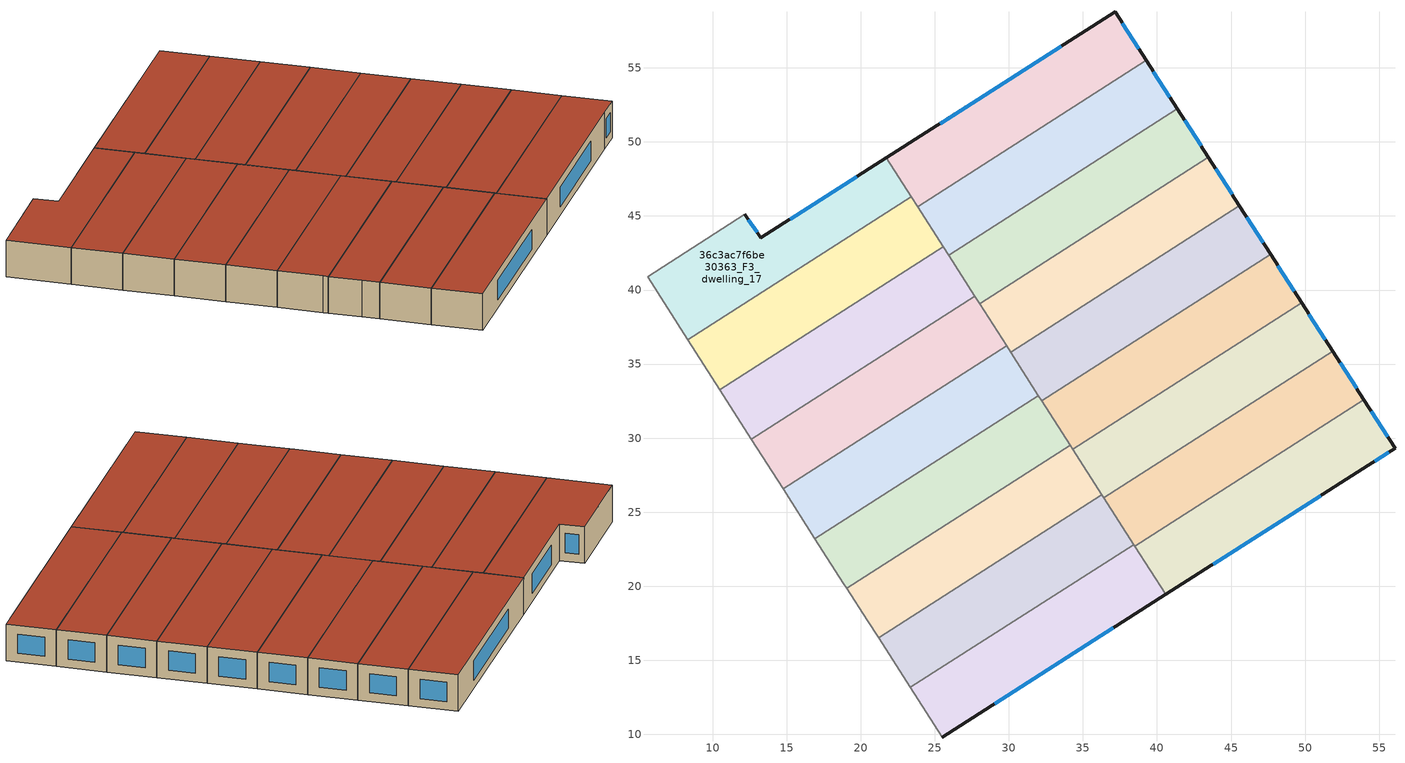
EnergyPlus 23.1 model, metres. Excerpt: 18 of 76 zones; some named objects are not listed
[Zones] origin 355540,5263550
36c3ac7f6be30363_F3_dwelling_0
 floor to 36c3ac7f6be30363_F2_dwelling_0 (EU_floor_Construction): 53.97,32.6 56.07,29.32 54.27,28.17 40.58,19.44 38.5,22.71 z9
 wall outside (EU_wall_Construction): 40.58,19.44 54.27,28.17 56.07,29.32 53.97,32.6 z9:12
 wall to 36c3ac7f6be30363_F3_dwelling_1 (EU_wall_Construction): 53.97,32.6 38.5,22.71 z9:12
 wall to 36c3ac7f6be30363_F3_dwelling_9 (EU_wall_Construction): 38.5,22.71 40.58,19.44 z9:12
 window (EU_Window_Construction): 55.58,30.09 54.46,31.83 / 54.69,28.44 55.65,29.05 / 43.8,21.49 51.05,26.12 z9.7:11.3
 roof outside (EU_roof_Construction): 54.27,28.17 56.07,29.32 53.97,32.6 38.5,22.71 40.58,19.44 z12
36c3ac7f6be30363_F3_dwelling_1
 floor to 36c3ac7f6be30363_F2_dwelling_1 (EU_floor_Construction): 51.87,35.87 53.97,32.6 38.5,22.71 36.4,25.98 z9
 wall outside (EU_wall_Construction): 53.97,32.6 51.87,35.87 z9:12
 wall to 36c3ac7f6be30363_F3_dwelling_2 (EU_wall_Construction): 51.87,35.87 36.4,25.98 z9:12
 wall to 36c3ac7f6be30363_F3_dwelling_10 (EU_wall_Construction): 36.4,25.98 38.43,22.81 z9:12
 wall to 36c3ac7f6be30363_F3_dwelling_9 (EU_wall_Construction): 38.43,22.81 38.5,22.71 z9:12
 window (EU_Window_Construction): 53.47,33.37 52.36,35.1 z9.7:11.3
 roof outside (EU_roof_Construction): 53.97,32.6 51.87,35.87 36.4,25.98 38.5,22.71 z12
36c3ac7f6be30363_F3_dwelling_10
 floor to 36c3ac7f6be30363_F2_dwelling_10 (EU_floor_Construction): 36.28,26.16 38.43,22.81 23.35,13.16 21.2,16.52 z9
 wall to 36c3ac7f6be30363_F3_dwelling_11 (EU_wall_Construction): 36.28,26.16 21.2,16.52 z9:12
 wall to 36c3ac7f6be30363_F3_dwelling_9 (EU_wall_Construction): 23.35,13.16 38.43,22.81 z9:12
 wall adiabatic (EU_wall_Construction): 21.2,16.52 23.35,13.16 z9:12
 wall to 36c3ac7f6be30363_F3_dwelling_2 (EU_wall_Construction): 36.4,25.98 36.28,26.16 z9:12
 roof outside (EU_roof_Construction): 38.43,22.81 36.28,26.16 21.2,16.52 23.35,13.16 z12
36c3ac7f6be30363_F3_dwelling_11
 floor to 36c3ac7f6be30363_F2_dwelling_11 (EU_floor_Construction): 34.14,29.52 36.28,26.16 21.2,16.52 20.43,17.71 19.04,19.86 z9
 wall adiabatic (EU_wall_Construction): 19.04,19.86 20.43,17.71 21.2,16.52 z9:12
 wall to 36c3ac7f6be30363_F3_dwelling_12 (EU_wall_Construction): 34.14,29.52 19.04,19.86 z9:12
 wall to 36c3ac7f6be30363_F3_dwelling_2 (EU_wall_Construction): 36.28,26.16 34.31,29.25 z9:12
 wall to 36c3ac7f6be30363_F3_dwelling_3 (EU_wall_Construction): 34.31,29.25 34.14,29.52 z9:12
 roof outside (EU_roof_Construction): 36.28,26.16 34.14,29.52 19.04,19.86 20.43,17.71 21.2,16.52 z12
36c3ac7f6be30363_F3_dwelling_12
 floor to 36c3ac7f6be30363_F2_dwelling_12 (EU_floor_Construction): 31.99,32.87 34.14,29.52 19.04,19.86 18.82,20.21 16.9,23.22 z9
 wall adiabatic (EU_wall_Construction): 16.9,23.22 18.82,20.21 19.04,19.86 z9:12
 wall to 36c3ac7f6be30363_F3_dwelling_13 (EU_wall_Construction): 31.99,32.87 16.9,23.22 z9:12
 wall to 36c3ac7f6be30363_F3_dwelling_3 (EU_wall_Construction): 34.14,29.52 32.21,32.53 z9:12
 wall to 36c3ac7f6be30363_F3_dwelling_4 (EU_wall_Construction): 32.21,32.53 31.99,32.87 z9:12
 roof outside (EU_roof_Construction): 34.14,29.52 31.99,32.87 16.9,23.22 18.82,20.21 19.04,19.86 z12
36c3ac7f6be30363_F3_dwelling_13
 floor to 36c3ac7f6be30363_F2_dwelling_13 (EU_floor_Construction): 29.85,36.22 31.99,32.87 16.9,23.22 14.75,26.57 z9
 wall adiabatic (EU_wall_Construction): 14.75,26.57 16.9,23.22 z9:12
 wall to 36c3ac7f6be30363_F3_dwelling_14 (EU_wall_Construction): 29.85,36.22 14.75,26.57 z9:12
 wall to 36c3ac7f6be30363_F3_dwelling_4 (EU_wall_Construction): 31.99,32.87 30.12,35.8 z9:12
 wall to 36c3ac7f6be30363_F3_dwelling_5 (EU_wall_Construction): 30.12,35.8 29.85,36.22 z9:12
 roof outside (EU_roof_Construction): 31.99,32.87 29.85,36.22 14.75,26.57 16.9,23.22 z12
36c3ac7f6be30363_F3_dwelling_14
 floor to 36c3ac7f6be30363_F2_dwelling_14 (EU_floor_Construction): 27.7,39.58 29.85,36.22 14.75,26.57 12.61,29.92 z9
 wall adiabatic (EU_wall_Construction): 12.61,29.92 14.75,26.57 z9:12
 wall to 36c3ac7f6be30363_F3_dwelling_15 (EU_wall_Construction): 27.7,39.58 12.61,29.92 z9:12
 wall to 36c3ac7f6be30363_F3_dwelling_5 (EU_wall_Construction): 29.85,36.22 28.02,39.08 z9:12
 wall to 36c3ac7f6be30363_F3_dwelling_6 (EU_wall_Construction): 28.02,39.08 27.7,39.58 z9:12
 roof outside (EU_roof_Construction): 29.85,36.22 27.7,39.58 12.61,29.92 14.75,26.57 z12
36c3ac7f6be30363_F3_dwelling_15
 floor to 36c3ac7f6be30363_F2_dwelling_15 (EU_floor_Construction): 25.56,42.93 27.7,39.58 12.61,29.92 10.47,33.28 z9
 wall adiabatic (EU_wall_Construction): 10.47,33.28 12.61,29.92 z9:12
 wall to 36c3ac7f6be30363_F3_dwelling_16 (EU_wall_Construction): 25.56,42.93 10.47,33.28 z9:12
 wall to 36c3ac7f6be30363_F3_dwelling_6 (EU_wall_Construction): 27.7,39.58 25.93,42.36 z9:12
 wall to 36c3ac7f6be30363_F3_dwelling_7 (EU_wall_Construction): 25.93,42.36 25.56,42.93 z9:12
 roof outside (EU_roof_Construction): 27.7,39.58 25.56,42.93 10.47,33.28 12.61,29.92 z12
36c3ac7f6be30363_F3_dwelling_16
 floor to 36c3ac7f6be30363_F2_dwelling_16 (EU_floor_Construction): 23.41,46.29 25.56,42.93 10.47,33.28 8.32,36.63 z9
 wall adiabatic (EU_wall_Construction): 8.32,36.63 10.47,33.28 z9:12
 wall to 36c3ac7f6be30363_F3_dwelling_17 (EU_wall_Construction): 23.41,46.29 8.32,36.63 z9:12
 wall to 36c3ac7f6be30363_F3_dwelling_7 (EU_wall_Construction): 25.56,42.93 23.83,45.63 z9:12
 wall to 36c3ac7f6be30363_F3_dwelling_8 (EU_wall_Construction): 23.83,45.63 23.42,46.28 z9:12
 roof outside (EU_roof_Construction): 25.56,42.93 23.41,46.29 8.32,36.63 10.47,33.28 z12
36c3ac7f6be30363_F3_dwelling_17
 floor to 36c3ac7f6be30363_F2_dwelling_17 (EU_floor_Construction): 21.73,48.92 23.41,46.29 8.32,36.63 5.6,40.88 12.15,45.12 13.26,43.52 z9
 wall outside (EU_wall_Construction): 21.73,48.92 13.26,43.52 12.15,45.12 z9:12
 wall adiabatic (EU_wall_Construction): 12.15,45.12 5.6,40.88 8.32,36.63 z9:12
 wall to 36c3ac7f6be30363_F3_dwelling_8 (EU_wall_Construction): 23.41,46.29 21.73,48.92 z9:12
 window (EU_Window_Construction): 19.74,47.65 15.25,44.79 / 13,43.89 12.41,44.74 z9.7:11.3
 roof outside (EU_roof_Construction): 23.41,46.29 21.73,48.92 13.26,43.52 12.15,45.12 5.6,40.88 8.32,36.63 z12
36c3ac7f6be30363_F3_dwelling_2
 floor to 36c3ac7f6be30363_F2_dwelling_2 (EU_floor_Construction): 49.77,39.14 51.87,35.87 36.4,25.98 34.31,29.25 z9
 wall outside (EU_wall_Construction): 51.87,35.87 49.77,39.14 z9:12
 wall to 36c3ac7f6be30363_F3_dwelling_3 (EU_wall_Construction): 49.77,39.14 34.31,29.25 z9:12
 window (EU_Window_Construction): 51.38,36.64 50.26,38.37 z9.7:11.3
 roof outside (EU_roof_Construction): 51.87,35.87 49.77,39.14 34.31,29.25 36.4,25.98 z12
36c3ac7f6be30363_F3_dwelling_3
 floor to 36c3ac7f6be30363_F2_dwelling_3 (EU_floor_Construction): 47.67,42.41 49.77,39.14 34.31,29.25 32.22,32.53 z9
 wall outside (EU_wall_Construction): 49.77,39.14 47.67,42.41 z9:12
 wall to 36c3ac7f6be30363_F3_dwelling_4 (EU_wall_Construction): 47.67,42.41 32.22,32.53 z9:12
 window (EU_Window_Construction): 49.28,39.91 48.16,41.64 z9.7:11.3
 roof outside (EU_roof_Construction): 49.77,39.14 47.67,42.41 32.22,32.53 34.31,29.25 z12
36c3ac7f6be30363_F3_dwelling_4
 floor to 36c3ac7f6be30363_F2_dwelling_4 (EU_floor_Construction): 45.57,45.68 47.67,42.41 32.22,32.53 30.12,35.8 z9
 wall outside (EU_wall_Construction): 47.67,42.41 45.57,45.68 z9:12
 wall to 36c3ac7f6be30363_F3_dwelling_5 (EU_wall_Construction): 45.57,45.68 30.12,35.8 z9:12
 window (EU_Window_Construction): 47.18,43.18 46.06,44.92 z9.7:11.3
 roof outside (EU_roof_Construction): 47.67,42.41 45.57,45.68 30.12,35.8 32.22,32.53 z12
36c3ac7f6be30363_F3_dwelling_5
 floor to 36c3ac7f6be30363_F2_dwelling_5 (EU_floor_Construction): 43.47,48.96 45.57,45.68 30.12,35.8 28.02,39.08 z9
 wall outside (EU_wall_Construction): 45.57,45.68 43.47,48.96 z9:12
 wall to 36c3ac7f6be30363_F3_dwelling_6 (EU_wall_Construction): 43.47,48.96 28.02,39.08 z9:12
 window (EU_Window_Construction): 45.08,46.45 43.96,48.19 z9.7:11.3
 roof outside (EU_roof_Construction): 45.57,45.68 43.47,48.96 28.02,39.08 30.12,35.8 z12
36c3ac7f6be30363_F3_dwelling_6
 floor to 36c3ac7f6be30363_F2_dwelling_6 (EU_floor_Construction): 41.37,52.23 43.47,48.96 28.02,39.08 25.93,42.36 z9
 wall outside (EU_wall_Construction): 43.47,48.96 41.37,52.23 z9:12
 wall to 36c3ac7f6be30363_F3_dwelling_7 (EU_wall_Construction): 41.37,52.23 25.93,42.36 z9:12
 window (EU_Window_Construction): 42.98,49.73 41.86,51.46 z9.7:11.3
 roof outside (EU_roof_Construction): 43.47,48.96 41.37,52.23 25.93,42.36 28.02,39.08 z12
36c3ac7f6be30363_F3_dwelling_7
 floor to 36c3ac7f6be30363_F2_dwelling_7 (EU_floor_Construction): 39.27,55.51 41.37,52.23 25.93,42.36 23.83,45.63 z9
 wall outside (EU_wall_Construction): 41.37,52.23 39.27,55.51 z9:12
 wall to 36c3ac7f6be30363_F3_dwelling_8 (EU_wall_Construction): 39.27,55.51 23.83,45.63 z9:12
 window (EU_Window_Construction): 40.88,53 39.76,54.74 z9.7:11.3
 roof outside (EU_roof_Construction): 41.37,52.23 39.27,55.51 23.83,45.63 25.93,42.36 z12
36c3ac7f6be30363_F3_dwelling_8
 floor to 36c3ac7f6be30363_F2_dwelling_8 (EU_floor_Construction): 37.17,58.78 39.27,55.51 23.83,45.63 21.73,48.92 z9
 wall outside (EU_wall_Construction): 39.27,55.51 37.17,58.78 21.73,48.92 z9:12
 window (EU_Window_Construction): 33.55,56.46 25.35,51.24 / 38.78,56.28 37.66,58.01 z9.7:11.3
 roof outside (EU_roof_Construction): 39.27,55.51 37.17,58.78 21.73,48.92 23.83,45.63 z12
36c3ac7f6be30363_F3_dwelling_9
 floor to 36c3ac7f6be30363_F2_dwelling_9 (EU_floor_Construction): 38.43,22.81 40.58,19.44 25.5,9.81 23.35,13.16 z9
 wall outside (EU_wall_Construction): 25.5,9.81 40.58,19.44 z9:12
 wall adiabatic (EU_wall_Construction): 23.35,13.16 25.5,9.81 z9:12
 window (EU_Window_Construction): 29.04,12.07 37.04,17.18 z9.7:11.3
 roof outside (EU_roof_Construction): 40.58,19.44 38.43,22.81 23.35,13.16 25.5,9.81 z12
[Building]
EU S2 Campaign: North Axis=0; Terrain=City; Solar Distribution=FullExterior
[Site:Location]
Budapest.Ferenc.Liszt.Intl.AP: Latitude=47.437; Longitude=19.256; Time Zone=1; Elevation=185
[SizingPeriod:WeatherFileDays]
AnnualSizingPeriod: Begin Month=1; Begin Day of Month=1; End Month=12; End Day of Month=31; Day of Week for Start Day=Monday; Use Weather File Daylight Saving Period=No; Use Weather File Rain and Snow Indicators=No
[MATERIAL]
EU_InternalMass_Material: Roughness=MediumRough; Thickness=0.1; Conductivity=1; Density=1800; Specific Heat=900; Thermal Absorptance=0.9; Solar Absorptance=0.7; Visible Absorptance=0.7
[MATERIAL:NOMASS] Roughness=MediumRough; Thermal Absorptance=0.9; Solar Absorptance=0.7; Visible Absorptance=0.7
Name | Thermal Resistance
EU_wall_NoMass | 0.832559
EU_roof_NoMass | 1.39638
EU_floor_NoMass | 0.872794
[WINDOWMATERIAL:SIMPLEGLAZINGSYSTEM]
EU_Window_SimpleGlazing: UFactor=2.79869; Solar Heat Gain Coefficient=0.75; Visible Transmittance=0.75
[CONSTRUCTION]
EU_wall_Construction: EU_wall_NoMass
EU_roof_Construction: EU_roof_NoMass
EU_floor_Construction: EU_floor_NoMass
EU_Window_Construction: EU_Window_SimpleGlazing
EU_InternalMass_Construction: EU_InternalMass_Material
[ZONE] Type=1; Multiplier=1; Ceiling Height=autocalculate; Floor Area=autocalculate; Part of Total Floor Area=Yes
Name | Volume
36c3ac7f6be30363_F3_dwelling_0; 36c3ac7f6be30363_F3_dwelling_10 | 213.969
36c3ac7f6be30363_F3_dwelling_1 | 213.975
36c3ac7f6be30363_F3_dwelling_11; 36c3ac7f6be30363_F3_dwelling_15 | 213.951
36c3ac7f6be30363_F3_dwelling_12 | 213.98
36c3ac7f6be30363_F3_dwelling_13 | 214.01
36c3ac7f6be30363_F3_dwelling_14 | 213.99
36c3ac7f6be30363_F3_dwelling_16 | 213.97
36c3ac7f6be30363_F3_dwelling_17 | 214.003
36c3ac7f6be30363_F3_dwelling_2 | 213.973
36c3ac7f6be30363_F3_dwelling_3 | 213.972
36c3ac7f6be30363_F3_dwelling_4 | 214.025
36c3ac7f6be30363_F3_dwelling_5 | 213.967
36c3ac7f6be30363_F3_dwelling_6 | 213.976
36c3ac7f6be30363_F3_dwelling_7 | 213.954
36c3ac7f6be30363_F3_dwelling_8 | 214.03
36c3ac7f6be30363_F3_dwelling_9 | 214.014
[INTERNALMASS] Construction=EU_InternalMass_Construction
Name | Zone or ZoneList | Surface Area
36c3ac7f6be30363_F3_dwelling_0_EU_InternalMass | 36c3ac7f6be30363_F3_dwelling_0 | 71.323
36c3ac7f6be30363_F3_dwelling_1_EU_InternalMass | 36c3ac7f6be30363_F3_dwelling_1 | 71.325
36c3ac7f6be30363_F3_dwelling_2_EU_InternalMass | 36c3ac7f6be30363_F3_dwelling_2 | 71.3244
36c3ac7f6be30363_F3_dwelling_3_EU_InternalMass | 36c3ac7f6be30363_F3_dwelling_3 | 71.3238
36c3ac7f6be30363_F3_dwelling_4_EU_InternalMass | 36c3ac7f6be30363_F3_dwelling_4 | 71.3418
36c3ac7f6be30363_F3_dwelling_5_EU_InternalMass | 36c3ac7f6be30363_F3_dwelling_5 | 71.3225
36c3ac7f6be30363_F3_dwelling_6_EU_InternalMass | 36c3ac7f6be30363_F3_dwelling_6 | 71.3252
36c3ac7f6be30363_F3_dwelling_7_EU_InternalMass | 36c3ac7f6be30363_F3_dwelling_7 | 71.3178
36c3ac7f6be30363_F3_dwelling_8_EU_InternalMass | 36c3ac7f6be30363_F3_dwelling_8 | 71.3432
36c3ac7f6be30363_F3_dwelling_9_EU_InternalMass | 36c3ac7f6be30363_F3_dwelling_9 | 71.3381
36c3ac7f6be30363_F3_dwelling_10_EU_InternalMass | 36c3ac7f6be30363_F3_dwelling_10 | 71.3229
36c3ac7f6be30363_F3_dwelling_11_EU_InternalMass | 36c3ac7f6be30363_F3_dwelling_11 | 71.3172
36c3ac7f6be30363_F3_dwelling_12_EU_InternalMass | 36c3ac7f6be30363_F3_dwelling_12 | 71.3265
36c3ac7f6be30363_F3_dwelling_13_EU_InternalMass | 36c3ac7f6be30363_F3_dwelling_13 | 71.3365
36c3ac7f6be30363_F3_dwelling_14_EU_InternalMass | 36c3ac7f6be30363_F3_dwelling_14 | 71.33
36c3ac7f6be30363_F3_dwelling_15_EU_InternalMass | 36c3ac7f6be30363_F3_dwelling_15 | 71.317
36c3ac7f6be30363_F3_dwelling_16_EU_InternalMass | 36c3ac7f6be30363_F3_dwelling_16 | 71.3235
36c3ac7f6be30363_F3_dwelling_17_EU_InternalMass | 36c3ac7f6be30363_F3_dwelling_17 | 71.3344
[OTHEREQUIPMENT] Fuel Type=Electricity; Design Level Calculation Method=Watts/Area; Power per Zone Floor Area=1; Fraction Latent=0; Fraction Radiant=0; Fraction Lost=0; Carbon Dioxide Generation Rate=0; EndUse Subcategory=EU_Step8_InternalGains
Name | Zone or ZoneList or Space or SpaceList | Schedule
EU_Step8_InternalGain_36c3ac7f6be30363_F3_dwelling_0_f000 | 36c3ac7f6be30363_F3_dwelling_0 | EU_Step8_GainSchedule_36c3ac7f6be30363_F3_dwelling_0_f000
EU_Step8_InternalGain_36c3ac7f6be30363_F3_dwelling_1_f000 | 36c3ac7f6be30363_F3_dwelling_1 | EU_Step8_GainSchedule_36c3ac7f6be30363_F3_dwelling_1_f000
EU_Step8_InternalGain_36c3ac7f6be30363_F3_dwelling_2_f000 | 36c3ac7f6be30363_F3_dwelling_2 | EU_Step8_GainSchedule_36c3ac7f6be30363_F3_dwelling_2_f000
EU_Step8_InternalGain_36c3ac7f6be30363_F3_dwelling_3_f000 | 36c3ac7f6be30363_F3_dwelling_3 | EU_Step8_GainSchedule_36c3ac7f6be30363_F3_dwelling_3_f000
EU_Step8_InternalGain_36c3ac7f6be30363_F3_dwelling_4_f000 | 36c3ac7f6be30363_F3_dwelling_4 | EU_Step8_GainSchedule_36c3ac7f6be30363_F3_dwelling_4_f000
EU_Step8_InternalGain_36c3ac7f6be30363_F3_dwelling_5_f000 | 36c3ac7f6be30363_F3_dwelling_5 | EU_Step8_GainSchedule_36c3ac7f6be30363_F3_dwelling_5_f000
EU_Step8_InternalGain_36c3ac7f6be30363_F3_dwelling_6_f000 | 36c3ac7f6be30363_F3_dwelling_6 | EU_Step8_GainSchedule_36c3ac7f6be30363_F3_dwelling_6_f000
EU_Step8_InternalGain_36c3ac7f6be30363_F3_dwelling_7_f000 | 36c3ac7f6be30363_F3_dwelling_7 | EU_Step8_GainSchedule_36c3ac7f6be30363_F3_dwelling_7_f000
EU_Step8_InternalGain_36c3ac7f6be30363_F3_dwelling_8_f000 | 36c3ac7f6be30363_F3_dwelling_8 | EU_Step8_GainSchedule_36c3ac7f6be30363_F3_dwelling_8_f000
EU_Step8_InternalGain_36c3ac7f6be30363_F3_dwelling_9_f000 | 36c3ac7f6be30363_F3_dwelling_9 | EU_Step8_GainSchedule_36c3ac7f6be30363_F3_dwelling_9_f000
EU_Step8_InternalGain_36c3ac7f6be30363_F3_dwelling_10_f000 | 36c3ac7f6be30363_F3_dwelling_10 | EU_Step8_GainSchedule_36c3ac7f6be30363_F3_dwelling_10_f000
EU_Step8_InternalGain_36c3ac7f6be30363_F3_dwelling_11_f000 | 36c3ac7f6be30363_F3_dwelling_11 | EU_Step8_GainSchedule_36c3ac7f6be30363_F3_dwelling_11_f000
EU_Step8_InternalGain_36c3ac7f6be30363_F3_dwelling_12_f000 | 36c3ac7f6be30363_F3_dwelling_12 | EU_Step8_GainSchedule_36c3ac7f6be30363_F3_dwelling_12_f000
EU_Step8_InternalGain_36c3ac7f6be30363_F3_dwelling_13_f000 | 36c3ac7f6be30363_F3_dwelling_13 | EU_Step8_GainSchedule_36c3ac7f6be30363_F3_dwelling_13_f000
EU_Step8_InternalGain_36c3ac7f6be30363_F3_dwelling_14_f000 | 36c3ac7f6be30363_F3_dwelling_14 | EU_Step8_GainSchedule_36c3ac7f6be30363_F3_dwelling_14_f000
EU_Step8_InternalGain_36c3ac7f6be30363_F3_dwelling_15_f000 | 36c3ac7f6be30363_F3_dwelling_15 | EU_Step8_GainSchedule_36c3ac7f6be30363_F3_dwelling_15_f000
EU_Step8_InternalGain_36c3ac7f6be30363_F3_dwelling_16_f000 | 36c3ac7f6be30363_F3_dwelling_16 | EU_Step8_GainSchedule_36c3ac7f6be30363_F3_dwelling_16_f000
EU_Step8_InternalGain_36c3ac7f6be30363_F3_dwelling_17_f000 | 36c3ac7f6be30363_F3_dwelling_17 | EU_Step8_GainSchedule_36c3ac7f6be30363_F3_dwelling_17_f000
[ZONEVENTILATION:DESIGNFLOWRATE] Schedule=EU_AlwaysOn; Design Flow Rate Calculation Method=AirChanges/Hour; Air Changes per Hour=0.475469; Ventilation Type=Natural; Fan Pressure Rise=0; Fan Total Efficiency=1; Constant Term Coefficient=1; Temperature Term Coefficient=0; Velocity Term Coefficient=0; Velocity Squared Term Coefficient=0; Minimum Indoor Temperature=-100; Maximum Indoor Temperature=100; Delta Temperature=-100; Minimum Outdoor Temperature=-100; Maximum Outdoor Temperature=100; Maximum Wind Speed=40
Name | Zone or ZoneList or Space or SpaceList
EU_ConstantAir_36c3ac7f6be30363_F3_dwelling_0 | 36c3ac7f6be30363_F3_dwelling_0
EU_ConstantAir_36c3ac7f6be30363_F3_dwelling_1 | 36c3ac7f6be30363_F3_dwelling_1
EU_ConstantAir_36c3ac7f6be30363_F3_dwelling_2 | 36c3ac7f6be30363_F3_dwelling_2
EU_ConstantAir_36c3ac7f6be30363_F3_dwelling_3 | 36c3ac7f6be30363_F3_dwelling_3
EU_ConstantAir_36c3ac7f6be30363_F3_dwelling_4 | 36c3ac7f6be30363_F3_dwelling_4
EU_ConstantAir_36c3ac7f6be30363_F3_dwelling_5 | 36c3ac7f6be30363_F3_dwelling_5
EU_ConstantAir_36c3ac7f6be30363_F3_dwelling_6 | 36c3ac7f6be30363_F3_dwelling_6
EU_ConstantAir_36c3ac7f6be30363_F3_dwelling_7 | 36c3ac7f6be30363_F3_dwelling_7
EU_ConstantAir_36c3ac7f6be30363_F3_dwelling_8 | 36c3ac7f6be30363_F3_dwelling_8
EU_ConstantAir_36c3ac7f6be30363_F3_dwelling_9 | 36c3ac7f6be30363_F3_dwelling_9
EU_ConstantAir_36c3ac7f6be30363_F3_dwelling_10 | 36c3ac7f6be30363_F3_dwelling_10
EU_ConstantAir_36c3ac7f6be30363_F3_dwelling_11 | 36c3ac7f6be30363_F3_dwelling_11
EU_ConstantAir_36c3ac7f6be30363_F3_dwelling_12 | 36c3ac7f6be30363_F3_dwelling_12
EU_ConstantAir_36c3ac7f6be30363_F3_dwelling_13 | 36c3ac7f6be30363_F3_dwelling_13
EU_ConstantAir_36c3ac7f6be30363_F3_dwelling_14 | 36c3ac7f6be30363_F3_dwelling_14
EU_ConstantAir_36c3ac7f6be30363_F3_dwelling_15 | 36c3ac7f6be30363_F3_dwelling_15
EU_ConstantAir_36c3ac7f6be30363_F3_dwelling_16 | 36c3ac7f6be30363_F3_dwelling_16
EU_ConstantAir_36c3ac7f6be30363_F3_dwelling_17 | 36c3ac7f6be30363_F3_dwelling_17
[HVACTEMPLATE:ZONE:IDEALLOADSAIRSYSTEM] System Availability Schedule=EU_AlwaysOn; Maximum Heating Supply Air Temperature=50; Minimum Cooling Supply Air Temperature=13; Maximum Heating Supply Air Humidity Ratio=0.0156; Minimum Cooling Supply Air Humidity Ratio=0.0077; Heating Limit=NoLimit; Cooling Limit=NoLimit; Heating Availability Schedule=EU_AlwaysOn; Cooling Availability Schedule=EU_CoolingOff; Dehumidification Control Type=ConstantSensibleHeatRatio; Cooling Sensible Heat Ratio=0.7; Dehumidification Setpoint=60; Humidification Control Type=None; Humidification Setpoint=30; Outdoor Air Method=None; Outdoor Air Flow Rate per Person=0.00944; Outdoor Air Flow Rate per Zone Floor Area=0; Outdoor Air Flow Rate per Zone=0; Demand Controlled Ventilation Type=None; Outdoor Air Economizer Type=NoEconomizer; Heat Recovery Type=None; Sensible Heat Recovery Effectiveness=0.7; Latent Heat Recovery Effectiveness=0.65
Name | Template Thermostat
36c3ac7f6be30363_F3_dwelling_0 | EU_HeatOnly_36c3ac7f6be30363_F3_dwelling_0
36c3ac7f6be30363_F3_dwelling_1 | EU_HeatOnly_36c3ac7f6be30363_F3_dwelling_1
36c3ac7f6be30363_F3_dwelling_2 | EU_HeatOnly_36c3ac7f6be30363_F3_dwelling_2
36c3ac7f6be30363_F3_dwelling_3 | EU_HeatOnly_36c3ac7f6be30363_F3_dwelling_3
36c3ac7f6be30363_F3_dwelling_4 | EU_HeatOnly_36c3ac7f6be30363_F3_dwelling_4
36c3ac7f6be30363_F3_dwelling_5 | EU_HeatOnly_36c3ac7f6be30363_F3_dwelling_5
36c3ac7f6be30363_F3_dwelling_6 | EU_HeatOnly_36c3ac7f6be30363_F3_dwelling_6
36c3ac7f6be30363_F3_dwelling_7 | EU_HeatOnly_36c3ac7f6be30363_F3_dwelling_7
36c3ac7f6be30363_F3_dwelling_8 | EU_HeatOnly_36c3ac7f6be30363_F3_dwelling_8
36c3ac7f6be30363_F3_dwelling_9 | EU_HeatOnly_36c3ac7f6be30363_F3_dwelling_9
36c3ac7f6be30363_F3_dwelling_10 | EU_HeatOnly_36c3ac7f6be30363_F3_dwelling_10
36c3ac7f6be30363_F3_dwelling_11 | EU_HeatOnly_36c3ac7f6be30363_F3_dwelling_11
36c3ac7f6be30363_F3_dwelling_12 | EU_HeatOnly_36c3ac7f6be30363_F3_dwelling_12
36c3ac7f6be30363_F3_dwelling_13 | EU_HeatOnly_36c3ac7f6be30363_F3_dwelling_13
36c3ac7f6be30363_F3_dwelling_14 | EU_HeatOnly_36c3ac7f6be30363_F3_dwelling_14
36c3ac7f6be30363_F3_dwelling_15 | EU_HeatOnly_36c3ac7f6be30363_F3_dwelling_15
36c3ac7f6be30363_F3_dwelling_16 | EU_HeatOnly_36c3ac7f6be30363_F3_dwelling_16
36c3ac7f6be30363_F3_dwelling_17 | EU_HeatOnly_36c3ac7f6be30363_F3_dwelling_17
[SIZING:ZONE] Zone Cooling Design Supply Air Temperature Input Method=SupplyAirTemperature; Zone Cooling Design Supply Air Temperature=13; Zone Heating Design Supply Air Temperature Input Method=SupplyAirTemperature; Zone Heating Design Supply Air Temperature=50; Zone Cooling Design Supply Air Humidity Ratio=0.008; Zone Heating Design Supply Air Humidity Ratio=0.008; Cooling Design Air Flow Method=DesignDay; Cooling Design Air Flow Rate=0; Cooling Minimum Air Flow per Zone Floor Area=0.000762; Cooling Minimum Air Flow=0; Cooling Minimum Air Flow Fraction=0.2; Heating Design Air Flow Method=DesignDay; Heating Design Air Flow Rate=0; Heating Maximum Air Flow per Zone Floor Area=0.002032; Heating Maximum Air Flow=0.141576; Heating Maximum Air Flow Fraction=0.3; Account for Dedicated Outdoor Air System=No; Dedicated Outdoor Air System Control Strategy=NeutralSupplyAir; Dedicated Outdoor Air Low Setpoint Temperature for Design=autosize; Dedicated Outdoor Air High Setpoint Temperature for Design=autosize; Zone Load Sizing Method=Sensible Load Only No Latent Load; Zone Latent Cooling Design Supply Air Humidity Ratio Input Method=HumidityRatioDifference; Zone Cooling Design Supply Air Humidity Ratio Difference=0.005; Zone Latent Heating Design Supply Air Humidity Ratio Input Method=HumidityRatioDifference; Zone Humidification Design Supply Air Humidity Ratio Difference=0.005
36c3ac7f6be30363_F3_dwelling_0; 36c3ac7f6be30363_F3_dwelling_1; 36c3ac7f6be30363_F3_dwelling_2; 36c3ac7f6be30363_F3_dwelling_3; 36c3ac7f6be30363_F3_dwelling_4; 36c3ac7f6be30363_F3_dwelling_5; 36c3ac7f6be30363_F3_dwelling_6; 36c3ac7f6be30363_F3_dwelling_7; 36c3ac7f6be30363_F3_dwelling_8; 36c3ac7f6be30363_F3_dwelling_9; 36c3ac7f6be30363_F3_dwelling_10; 36c3ac7f6be30363_F3_dwelling_11; 36c3ac7f6be30363_F3_dwelling_12; 36c3ac7f6be30363_F3_dwelling_13; 36c3ac7f6be30363_F3_dwelling_14; 36c3ac7f6be30363_F3_dwelling_15; 36c3ac7f6be30363_F3_dwelling_16; 36c3ac7f6be30363_F3_dwelling_17
[SCHEDULE:CONSTANT]
Name | Hourly Value
EU_AlwaysOn | 1
EU_CoolingOff | 0
[SCHEDULE:FILE] Column Number=1; Rows to Skip at Top=0; Number of Hours of Data=8760; Column Separator=Comma; Interpolate to Timestep=No; Minutes per Item=60; Adjust Schedule for Daylight Savings=Yes
Name | File
EU_Step8_GainSchedule_36c3ac7f6be30363_F3_dwelling_0_f000 | ../../schedules/36c3ac7f6be30363/36c3ac7f6be30363_F3_dwelling_0_f000_gain.csv
EU_Step8_GainSchedule_36c3ac7f6be30363_F3_dwelling_1_f000 | ../../schedules/36c3ac7f6be30363/36c3ac7f6be30363_F3_dwelling_1_f000_gain.csv
EU_Step8_GainSchedule_36c3ac7f6be30363_F3_dwelling_2_f000 | ../../schedules/36c3ac7f6be30363/36c3ac7f6be30363_F3_dwelling_2_f000_gain.csv
EU_Step8_GainSchedule_36c3ac7f6be30363_F3_dwelling_3_f000 | ../../schedules/36c3ac7f6be30363/36c3ac7f6be30363_F3_dwelling_3_f000_gain.csv
EU_Step8_GainSchedule_36c3ac7f6be30363_F3_dwelling_4_f000 | ../../schedules/36c3ac7f6be30363/36c3ac7f6be30363_F3_dwelling_4_f000_gain.csv
EU_Step8_GainSchedule_36c3ac7f6be30363_F3_dwelling_5_f000 | ../../schedules/36c3ac7f6be30363/36c3ac7f6be30363_F3_dwelling_5_f000_gain.csv
EU_Step8_GainSchedule_36c3ac7f6be30363_F3_dwelling_6_f000 | ../../schedules/36c3ac7f6be30363/36c3ac7f6be30363_F3_dwelling_6_f000_gain.csv
EU_Step8_GainSchedule_36c3ac7f6be30363_F3_dwelling_7_f000 | ../../schedules/36c3ac7f6be30363/36c3ac7f6be30363_F3_dwelling_7_f000_gain.csv
EU_Step8_GainSchedule_36c3ac7f6be30363_F3_dwelling_8_f000 | ../../schedules/36c3ac7f6be30363/36c3ac7f6be30363_F3_dwelling_8_f000_gain.csv
EU_Step8_GainSchedule_36c3ac7f6be30363_F3_dwelling_9_f000 | ../../schedules/36c3ac7f6be30363/36c3ac7f6be30363_F3_dwelling_9_f000_gain.csv
EU_Step8_GainSchedule_36c3ac7f6be30363_F3_dwelling_10_f000 | ../../schedules/36c3ac7f6be30363/36c3ac7f6be30363_F3_dwelling_10_f000_gain.csv
EU_Step8_GainSchedule_36c3ac7f6be30363_F3_dwelling_11_f000 | ../../schedules/36c3ac7f6be30363/36c3ac7f6be30363_F3_dwelling_11_f000_gain.csv
EU_Step8_GainSchedule_36c3ac7f6be30363_F3_dwelling_12_f000 | ../../schedules/36c3ac7f6be30363/36c3ac7f6be30363_F3_dwelling_12_f000_gain.csv
EU_Step8_GainSchedule_36c3ac7f6be30363_F3_dwelling_13_f000 | ../../schedules/36c3ac7f6be30363/36c3ac7f6be30363_F3_dwelling_13_f000_gain.csv
EU_Step8_GainSchedule_36c3ac7f6be30363_F3_dwelling_14_f000 | ../../schedules/36c3ac7f6be30363/36c3ac7f6be30363_F3_dwelling_14_f000_gain.csv
EU_Step8_GainSchedule_36c3ac7f6be30363_F3_dwelling_15_f000 | ../../schedules/36c3ac7f6be30363/36c3ac7f6be30363_F3_dwelling_15_f000_gain.csv
EU_Step8_GainSchedule_36c3ac7f6be30363_F3_dwelling_16_f000 | ../../schedules/36c3ac7f6be30363/36c3ac7f6be30363_F3_dwelling_16_f000_gain.csv
EU_Step8_GainSchedule_36c3ac7f6be30363_F3_dwelling_17_f000 | ../../schedules/36c3ac7f6be30363/36c3ac7f6be30363_F3_dwelling_17_f000_gain.csv
